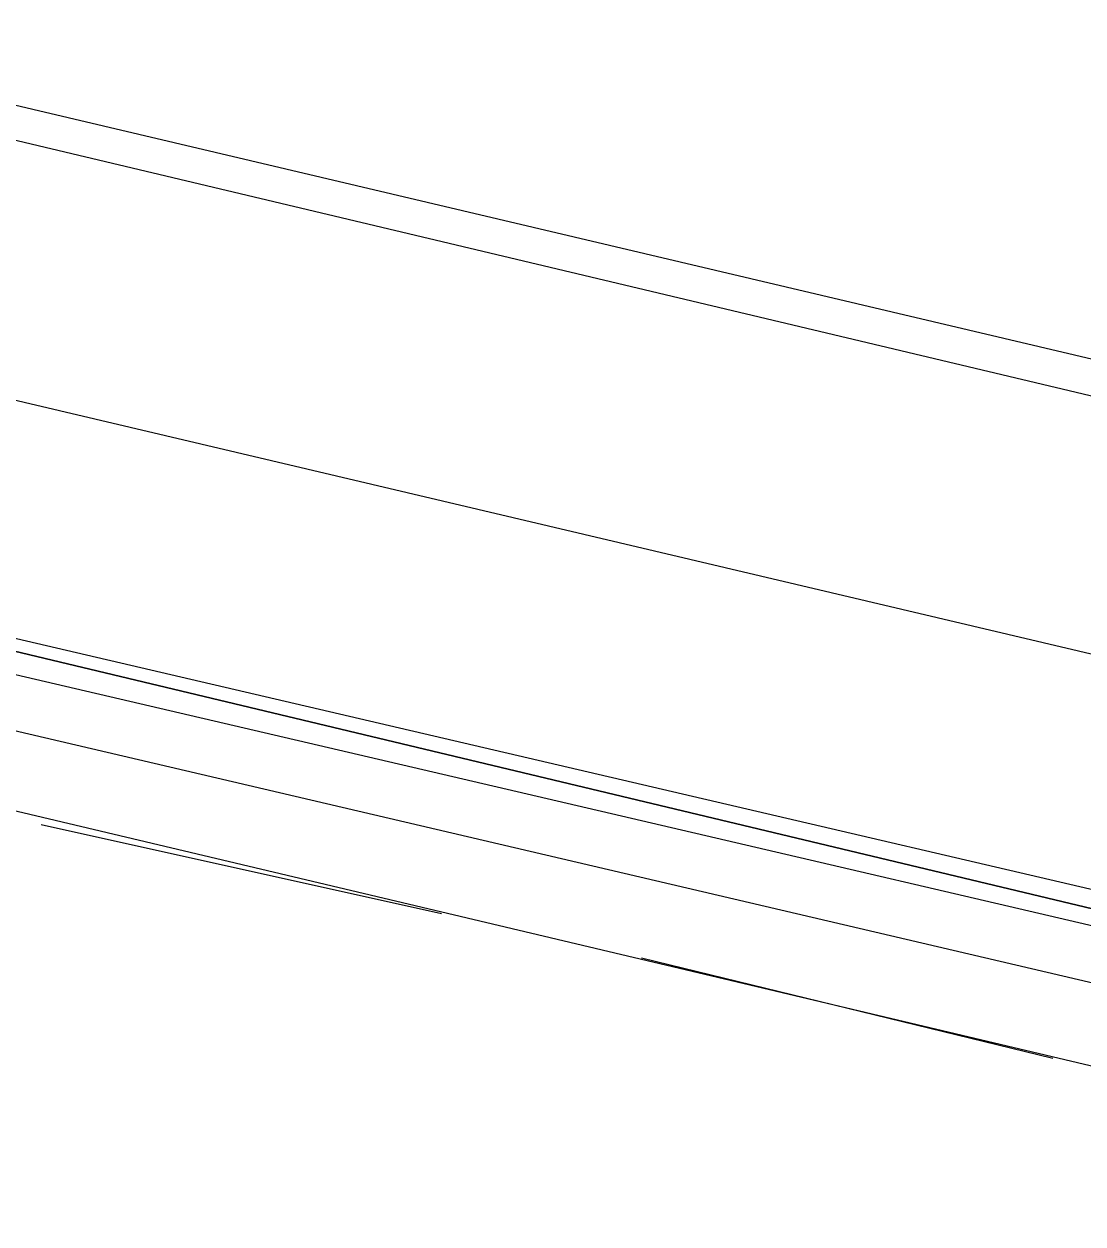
# Model space of a CAD drawing. Header units: feet. Extents: x -84 to 198, y -22 to 181.
# Drawn here: x 119.886 to 121.156, y 128.619 to 130.058 of the extents above; entities that cross this region are included whole.
import ezdxf

# ---------------------------------------------------------------- set-up
doc = ezdxf.new("R2010")
doc.units = ezdxf.units.FT
doc.layers.add('A-LINEA', color=7, linetype='CONTINUOUS')

msp = doc.modelspace()

# ---------------------------------------------------------------- linework, layer by layer
at = {"layer": 'A-LINEA'}
for p, q in [((119.2933, 130.0978), (127.2133, 128.2311)), ((119.6267, 129.9778), (126.8667, 128.2578)), ((122.2933, 128.6444), (119.6133, 129.2711)), ((119.44, 129.2178), (126.6933, 127.4978)), ((119.9067, 129.0978), (120.3867, 128.9911)), ((119.9067, 129.0978), (120.3867, 128.9911)), ((120.6267, 128.9378), (121.12, 128.8178)), ((120.6267, 128.9378), (121.12, 128.8178))]:
    msp.add_line(p, q, dxfattribs=at)
for points in [[(119.5467, 129.6844), (122.3733, 129.0178), (123.0667, 128.8578)], [(122.32, 128.7511), (119.5733, 129.3911), (119.56, 129.3778), (119.5733, 129.3778), (122.3067, 128.7244), (119.5733, 129.3778), (119.56, 129.3778), (119.56, 129.3644), (119.56, 129.3511), (122.3067, 128.7111)]]:
    msp.add_lwpolyline(points, dxfattribs=at)

doc.saveas('drawing.dxf')
